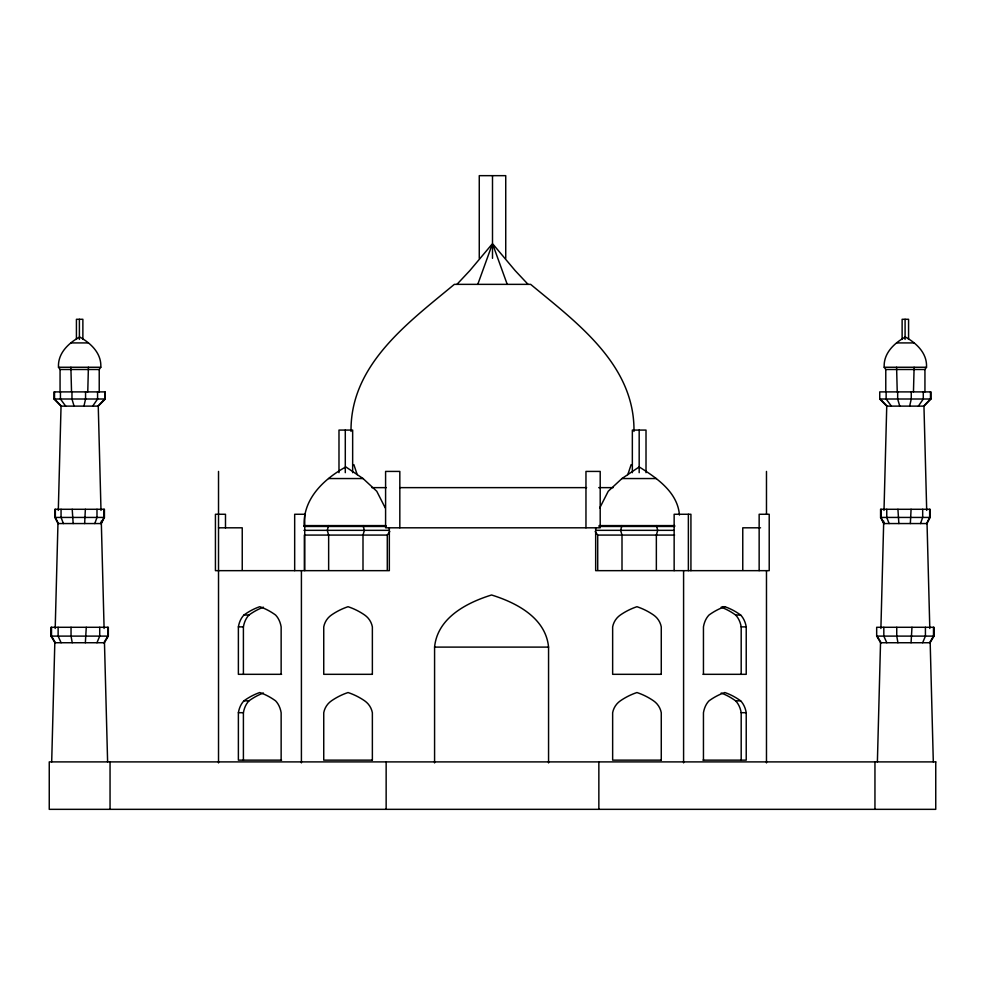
<?xml version="1.0" encoding="UTF-8"?>
<svg xmlns="http://www.w3.org/2000/svg" width="985" height="985" viewBox="0 0 985 985"><rect width="100%" height="100%" fill="white"/><g stroke="black" fill="none" stroke-linecap="round" stroke-linejoin="round"><path stroke-width="1.48" d="M363.071 526.458L363.083 525.596L364.376 530.336L362.997 535.077L362.997 570.278M656.416 526.458L656.429 525.596L657.721 530.336L656.355 535.077L656.355 570.278M51.688 761.897L54.828 642.282M55.197 628.479L57.98 522.678M58.3 510.402L61.045 406.128L54.04 399.011L54.04 391.895L105.26 391.895L105.26 399.011L98.254 406.128L61.045 406.128M877.389 761.897L880.541 642.282M880.898 628.479L883.717 521.139M884.001 510.402L886.746 406.128L879.74 399.011L879.74 391.895L930.96 391.895L930.96 399.011L923.955 406.128L886.746 406.128M351.029 431.43C350.131 364.721 408.27 322.661 454.344 284.357L530.656 284.357C576.73 322.661 634.869 364.721 633.971 431.43M84.648 523.552L85.363 509.282M910.349 523.552L911.076 509.282M60.06 391.895L60.06 369.498L58.497 367.257C57.684 353.344 68.408 343.211 79.65 337.005C90.891 343.211 101.615 353.344 100.802 367.257L99.226 369.498L99.226 391.895M385.935 526.458L304.193 526.458C302.592 499.087 323.696 479.141 345.821 466.927L363.059 478.55L376.762 491.256L385.233 507.903M885.774 391.895L885.774 369.498L884.198 367.257C883.385 353.344 894.109 343.211 905.35 337.005C916.592 343.211 927.316 353.344 926.503 367.257L924.94 369.498L924.94 391.895M85.363 642.737L86.274 627.285M911.063 642.737L911.975 627.285M83.947 406.128L85.56 399.011L85.56 391.895M909.647 406.128L911.26 399.011L911.26 391.895M434.582 762.919L434.582 647.108C437.389 617.915 466.521 602.758 491.564 594.989C516.608 602.758 545.752 617.915 548.559 647.108L548.559 762.919M88.404 367.257L87.763 391.895M914.117 367.257L913.464 391.895M627.79 474.684L631.151 464.6M94.794 523.552L96.986 517.433L96.986 509.282M920.495 523.552L922.686 517.433L922.686 509.282M477.774 284.357L492.5 243.64L507.226 284.357M96.949 642.737L99.719 636.113L99.719 627.285M922.649 642.737L925.42 636.113L925.42 627.285M100.889 523.552L103.954 517.433L103.954 509.282M926.589 523.552L929.655 517.433L929.655 509.282M599.766 507.903L608.237 491.256L621.941 478.55L639.179 466.927C656.921 478.033 677.68 492.254 679.441 515.044M104.422 517.433L101.295 523.552L58.004 523.552L54.877 517.433L54.877 509.282L104.422 509.282L104.422 517.433L54.877 517.433M930.123 517.433L926.996 523.552L883.705 523.552L880.578 517.433L880.578 509.282L930.123 509.282L930.123 517.433L880.578 517.433M103.905 642.737L107.796 636.113L107.796 627.285M929.618 642.737L933.497 636.113L933.497 627.285M108.325 636.113L104.373 642.737L54.926 642.737L50.974 636.113L50.974 627.285L108.325 627.285L108.325 636.113L50.974 636.113M934.026 636.113L930.074 642.737L880.627 642.737L876.675 636.113L876.675 627.285L934.026 627.285L934.026 636.113L876.675 636.113M92.676 406.128L97.577 399.011L97.577 391.895M918.377 406.128L923.277 399.011L923.277 391.895M387.29 570.278L387.29 535.077L389.777 531.518M491.54 244.773L469.833 270.616L456.941 284.357M97.909 406.128L104.779 399.011L104.779 391.895M923.61 406.128L930.48 399.011L930.48 391.895M70.895 342.915L88.404 342.915M896.596 342.915L914.105 342.915M58.497 367.257L100.802 367.257M884.198 367.257L926.503 367.257M60.06 369.498L99.226 369.498M885.774 369.498L924.94 369.498M54.04 399.011L105.26 399.011M879.74 399.011L930.96 399.011M328.584 478.55L363.059 478.55M621.941 478.55L656.416 478.55M371.899 487.637L386.268 487.637M399.898 487.637L586.629 487.637M598.732 487.637L613.101 487.637M305.399 514.269L294.675 514.269L294.675 570.66M385.948 525.596L304.168 525.596L304.193 526.458M599.052 525.596L674.725 525.596M599.065 526.458L674.713 526.458M218.522 527.812L242.236 527.812L242.236 570.364M760.555 527.812L742.764 527.812L742.764 570.364M303.959 530.336L389.149 530.336M595.851 530.336L673.765 530.336M387.29 535.077L304.353 535.077L304.353 570.278M595.223 531.518L597.71 535.077L674.577 535.077M722.325 606.711L724.837 606.711A100.938 71.376 90 0 1 740.646 615.022A20.414 14.43 -90 0 1 746.224 626.879L746.224 674.319L703.007 674.319M281.599 674.319L238.382 674.319L238.382 626.879A20.414 14.43 90 0 1 243.948 615.022L248.983 615.022A100.938 71.376 -90 0 1 263.426 607.203M721.168 607.203A100.938 71.376 90 0 1 735.623 615.022L740.646 615.022M238.382 626.879L243.406 626.879A20.414 14.43 -90 0 1 248.983 615.022M735.623 615.022A20.414 14.43 90 0 1 741.188 626.879L746.224 626.879M434.582 647.108L548.559 647.108M281.599 760.137L238.382 760.137L238.382 712.697A20.414 14.43 -90 0 1 243.948 700.84L248.983 700.84A100.938 71.376 -90 0 1 263.426 693.021M721.168 693.021A100.938 71.376 90 0 1 735.623 700.84L740.646 700.84A20.414 14.43 -90 0 1 746.224 712.697L746.224 760.137L703.007 760.137M238.382 712.697L243.406 712.697A20.414 14.43 -90 0 1 248.983 700.84M735.623 700.84A20.414 14.43 -90 0 1 741.188 712.697L746.224 712.697M880.221 399.011L887.091 406.128M61.39 406.128L54.52 399.011L54.52 391.895M528.058 284.357L515.167 270.616L493.46 244.773M891.388 406.128L886.131 399.011L886.131 391.895M65.687 406.128L60.43 399.011L60.43 391.895M877.98 637.43L881.095 642.737M52.279 637.43L55.382 642.737M884.111 523.552L881.046 517.433L881.046 509.282M58.41 523.552L55.345 517.433L55.345 509.282M886.795 642.737L883.828 636.113L883.828 627.285M61.095 642.737L58.127 636.113L58.127 627.285M889.11 523.552L886.759 517.433L886.759 509.282M63.409 523.552L61.058 517.433L61.058 509.282M353.849 464.6L357.21 474.684M899.773 406.128L897.667 399.011L897.667 391.895M74.072 406.128L71.967 399.011L71.967 391.895M896.596 367.257L897.236 391.895M70.883 367.257L71.536 391.895M897.938 642.737L896.744 636.113L896.744 627.285M72.237 642.737L71.043 636.113L71.043 627.285M898.862 523.552L897.926 509.282M73.161 523.552L72.213 509.282M923.955 406.128L926.7 510.402M927.02 522.678L929.803 628.479M930.172 642.282L933.312 761.897M98.254 406.128L100.999 510.402M101.283 521.139L104.102 628.479M104.459 642.282L107.611 761.897M621.929 526.458L621.917 525.596L620.624 530.336L622.003 535.077L622.003 570.278M328.584 526.458L328.571 525.596L327.279 530.336L328.645 535.077L328.645 570.278M908.576 339.406L908.576 319.288L902.125 319.288L902.125 339.406M905.092 319.288L905.092 339.406M874.951 761.897L874.951 809.338M766.478 471.421L766.478 514.096M766.478 570.66L766.478 762.919M759.152 570.66L759.152 514.269L769.211 514.269L769.211 570.66L595.666 570.66L595.666 527.812M741.188 626.879L741.188 674.319M741.188 712.697L741.188 760.137M703.45 674.319L703.45 626.879A20.414 14.43 -90 0 1 709.015 615.022A100.938 71.376 90 0 1 724.837 606.711M703.45 760.137L703.45 712.697A20.414 14.43 -90 0 1 709.015 700.84A100.938 71.376 90 0 1 724.837 692.541A100.938 71.376 90 0 1 740.646 700.84M690.928 570.66L690.928 514.269L674.146 514.269L674.146 570.66M688.367 514.269L688.367 570.66M683.59 570.66L683.59 762.87M646.012 472.677L646.012 430.076L632.345 430.076L632.345 472.677M639.179 430.076L639.179 472.677M598.855 761.897L598.855 809.338M597.71 535.077L597.71 570.278M585.964 527.812L585.964 471.421L600.197 471.421L600.197 527.812L385.591 527.812L385.591 471.421L399.824 471.421L399.824 527.812M505.736 258.316L505.736 175.662L479.264 175.662L479.264 258.316M492.5 175.662L492.5 258.316M389.334 527.812L389.334 570.66L215.432 570.66L215.432 514.269L225.491 514.269L225.491 527.985M386.145 761.897L386.145 809.338M352.655 472.677L352.655 430.076L338.988 430.076L338.988 472.677M345.292 430.076L345.292 472.677M304.734 514.269L304.734 570.66M301.41 570.66L301.41 762.87M281.144 674.319L281.144 626.879A20.414 14.43 90 0 0 275.578 615.022A100.938 71.376 -90 0 0 259.757 606.711A100.938 71.376 -90 0 0 243.948 615.022M281.144 760.137L281.144 712.697A20.414 14.43 90 0 0 275.578 700.84A100.938 71.376 -90 0 0 259.757 692.541A100.938 71.376 -90 0 0 243.948 700.84M243.406 626.879L243.406 674.319M243.406 712.697L243.406 760.137M218.522 471.421L218.522 762.919M110.049 761.897L110.049 809.338M82.875 339.406L82.875 319.288L76.424 319.288L76.424 339.406M79.391 319.288L79.391 339.406M51.503 627.285L51.503 636.113M372.367 674.319L323.745 674.319L323.745 626.879A18.592 18.592 0 0 1 331.44 615.022A65.7 65.7 0 0 1 348.05 606.711A65.7 65.7 0 0 1 364.672 615.022A18.592 18.592 0 0 1 372.367 626.879L372.367 674.319M661.267 674.319L612.645 674.319L612.645 626.879A18.592 18.592 0 0 1 620.341 615.022A65.7 65.7 0 0 1 636.95 606.711A65.7 65.7 0 0 1 653.572 615.022A18.592 18.592 0 0 1 661.267 626.879L661.267 674.319M372.367 760.137L323.745 760.137L323.745 712.697A18.592 18.592 0 0 1 331.44 700.84A65.7 65.7 0 0 1 348.05 692.541A65.7 65.7 0 0 1 364.672 700.84A18.592 18.592 0 0 1 372.367 712.697L372.367 760.137M661.267 760.137L612.645 760.137L612.645 712.697A18.592 18.592 0 0 1 620.341 700.84A65.7 65.7 0 0 1 636.95 692.541A65.7 65.7 0 0 1 653.572 700.84A18.592 18.592 0 0 1 661.267 712.697L661.267 760.137M935.75 761.897L49.25 761.897L49.25 809.338L935.75 809.338L935.75 761.897"/></g></svg>
